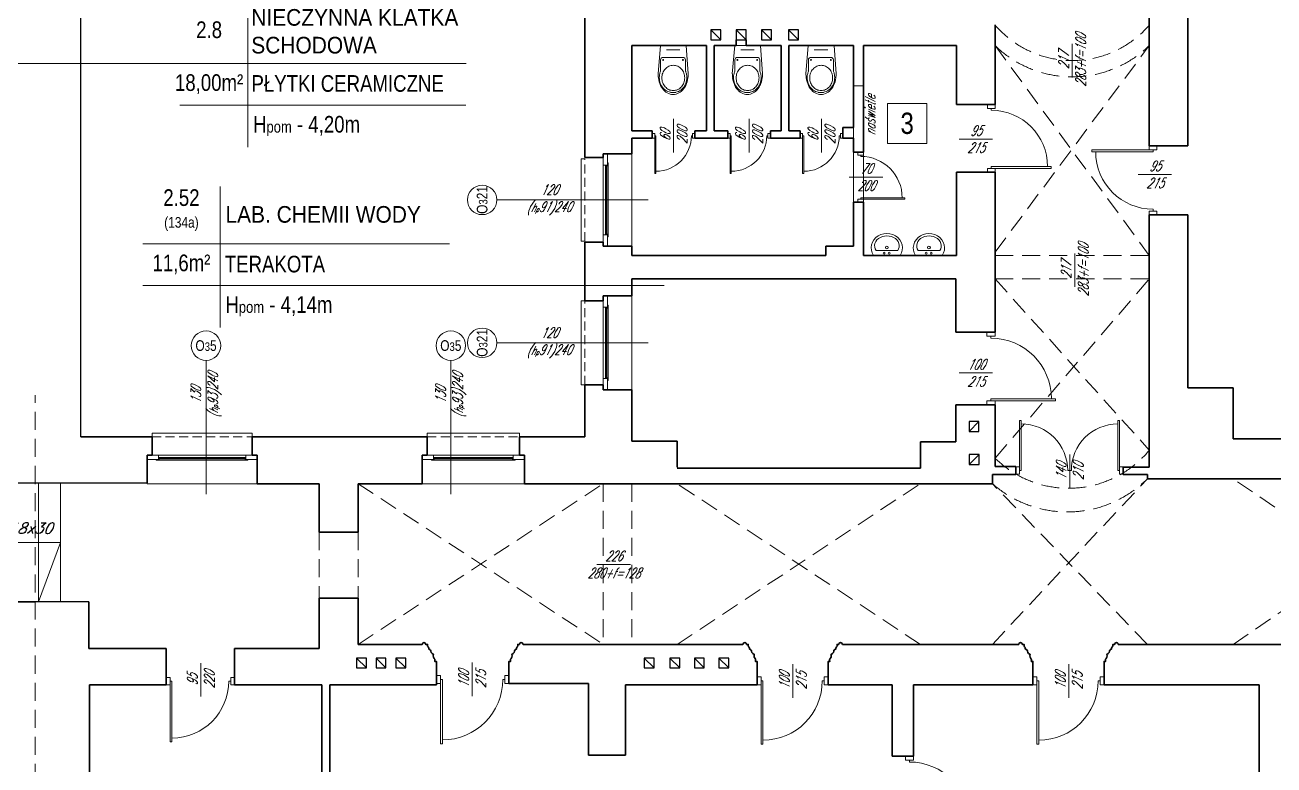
# Model space of a CAD drawing. Header units: millimetres. Extents: x -18485 to 40303, y -22087 to 35064.
# Drawn here: x 7601 to 9357, y 5703 to 6744 of the extents above; entities that cross this region are included whole.
import ezdxf

# ---------------------------------------------------------------- set-up
doc = ezdxf.new("R2010")
doc.units = ezdxf.units.MM
doc.linetypes.add('DASHED', pattern=[19.05, 12.7, -6.35])
doc.layers.get('0').update_dxf_attribs({"lineweight": 25})
for name, color, linetype, lineweight in [('01 parter - ściany', 2, 'Continuous', 25), ('01_ściany', 2, 'Continuous', 25), ('03-01_okna', 5, 'Continuous', 15), ('03-02_schody', 6, 'Continuous', 5), ('03_drzwi', 1, 'Continuous', 0), ('04-1_widok', 251, 'Continuous', 5), ('04-2_nad', 251, 'DASHED', 5), ('05-03_opis', 10, 'Continuous', 5), ('07_wyposażenie', 253, 'Continuous', 5), ('11 piętro I - ściany', 2, 'Continuous', 35), ('31 piętro III - ściany', 2, 'Continuous', 35)]:
    doc.layers.add(name, color=color, linetype=linetype, lineweight=lineweight)
doc.styles.add('ariel', font='arial.ttf', dxfattribs={"width": 0.8})
doc.styles.add('ariel_wym', font='simplex.shx', dxfattribs={"width": 0.65, "oblique": 25})

# ---------------------------------------------------------------- blocks, each defined once
blk = doc.blocks.new('ubi012_r')
for p, q in [((-2.3, 33.2), (0, 0)), ((0.9, 16.8), (0.9, 29.4)), ((33.1, 33.2), (30.3, 0)), ((30.2, 29.2), (30.2, 16.8)), ((30.3, 0), (0, 0)), ((27.1, 13.8), (3.9, 13.8)), ((15.4, 5.1), (7.5, 5.1)), ((15.4, 5.1), (23.3, 5.1))]:
    blk.add_line(p, q)
for centre in [(3.9, 16.8), (27.1, 16.8)]:
    blk.add_circle(centre, 0.506)
for centre, radius, start, end in [((27.5, 33.8), 29.8, 154.3733, 172.0149), ((18.1, 37.5), 18.8, 148.867, 169.8645), ((20.8, 37.1), 22.3, 133.1777, 154.6258), ((16.6, 38.4), 17, 126.5259, 148.9267), ((17.4, 38), 15.6, 148.867, 169.8645), ((16.1, 38.7), 14.2, 126.5259, 148.9267), ((16.2, 42), 15.5, 105.9445, 133.2542), ((15.6, 39.7), 15.4, 102.4946, 126.4967), ((15.3, 39.9), 12.8, 102.4946, 126.4967), ((15.4, 44.4), 13, 74.6148, 105.3852), ((15.5, 40.4), 14.7, 77.6333, 102.3667), ((15.2, 40.4), 12.2, 77.6333, 102.3667), ((15, 39.9), 12.8, 53.5033, 77.5054), ((15.3, 39.7), 15.4, 53.5033, 77.5054), ((14.6, 42), 15.5, 46.7458, 74.0555), ((14.2, 38.7), 14.2, 31.0733, 53.4741), ((14.3, 38.4), 17, 31.0733, 53.4741), ((10, 37.1), 22.3, 25.3742, 46.8223), ((13, 38), 15.6, 10.1355, 31.133), ((12.8, 37.5), 18.8, 10.1355, 31.133), ((3.2, 33.8), 29.8, 7.9851, 25.6267), ((30.8, 33.2), 33.1, 171.7845, 180.1077), ((18.8, 37.3), 19.5, 169.767, 190.233), ((15.6, 36.6), 16.2, 189.6364, 202.7205), ((-1.7, 29.4), 2.53, 0, 22.7205), ((18, 37.8), 16.2, 169.767, 190.233), ((17.4, 37.7), 15.6, 190.1355, 211.133), ((16.1, 37), 14.2, 211.0733, 233.4741), ((14.2, 37), 14.2, 306.5259, 328.9267), ((13, 37.7), 15.6, 328.867, 349.8645), ((12.4, 37.8), 16.2, 0, 10.233), ((12.4, 37.8), 16.2, 349.767, 0), ((32.7, 29.2), 2.53, 163.1585, 180), ((-13.9, 43.3), 46.1, 343.1585, 348.2524), ((12.1, 37.3), 19.5, 0, 10.233), ((12.1, 37.3), 19.5, 349.767, 0), ((-0.1, 33.2), 33.1, 0, 8.2155), ((3.9, 16.8), 3.03, 180, 270), ((15.3, 35.8), 12.8, 233.5033, 257.5054), ((15.2, 35.3), 12.2, 257.6333, 282.3667), ((15, 35.8), 12.8, 282.4946, 306.4967), ((27.1, 16.8), 3.03, 270, 0)]:
    blk.add_arc(centre, radius, start, end)
blk = doc.blocks.new('umywal04')
at = {"flags": 128}
for points in [[(0, 0), (-2.4, -4.4), (-3.7, -9.1), (-4.1, -13.9), (-3.5, -18.7), (-1.8, -23.4), (0.7, -27.6), (4.2, -31.3), (8.3, -34.4), (13, -36.6), (18.1, -38), (23.4, -38.5), (28.7, -38), (33.8, -36.6), (38.5, -34.4), (42.6, -31.3), (46.1, -27.6), (48.6, -23.4), (50.3, -18.7), (50.9, -13.9), (50.5, -9.1), (49.2, -4.4), (46.8, 0)], [(4.3, -8.4), (2.7, -11.4), (1.8, -14.6), (1.7, -17.9), (2.3, -21.2), (3.7, -24.3), (5.8, -27.2), (8.5, -29.6), (11.7, -31.6), (15.3, -33.1), (19.3, -34.1), (23.3, -34.4), (27.4, -34.1), (31.3, -33.1), (34.9, -31.6), (38.1, -29.6), (40.8, -27.2), (42.9, -24.3), (44.3, -21.2), (44.9, -17.9), (44.8, -14.6), (43.9, -11.4), (42.3, -8.4)]]:
    blk.add_lwpolyline(points, dxfattribs=at)
for points in [[(0, 0), (46.8, 0)], [(4.3, -8.4), (42.3, -8.4)]]:
    blk.add_lwpolyline(points)
for centre, radius in [((19.3, -4), 1.56), ((23.5, -13.9), 2.54), ((28.3, -4), 1.56)]:
    blk.add_circle(centre, radius)
blk = doc.blocks.new('*U1425')
for p, q in [((0, -0.025), (0, 0.025)), ((0, -0.675), (0, -0.7))]:
    blk.add_line(p, q)
for points in [[(0, 0.7), (0, 0.675), (-0.7, 0.675), (-0.7, 0.7), (-0.05, 0.7), (0.05, 0.7), (0.05, 0.75), (-0.05, 0.75), (-0.05, 0.7)], [(0, -0.7), (0, -0.675), (-0.7, -0.675), (-0.7, -0.7), (-0.05, -0.7), (0.05, -0.7), (0.05, -0.75), (-0.05, -0.75), (-0.05, -0.7)]]:
    blk.add_lwpolyline(points)
for centre, start, end in [((0, 0.675), 180, 270), ((0, -0.675), 90, 180)]:
    blk.add_arc(centre, 0.65, start, end)
blk = doc.blocks.new('*U1421')
blk.add_line((0, -0.375), (0, -0.4))
blk.add_lwpolyline([(0, 0.4), (0, 0.375), (-0.8, 0.375), (-0.8, 0.4), (-0.05, 0.4), (0.05, 0.4), (0.05, 0.45), (-0.05, 0.45), (-0.05, 0.4)])
at = {"ltscale": 0.8}
blk.add_lwpolyline([(-0.05, -0.4), (-0.05, -0.45), (0.05, -0.45), (0.05, -0.4)], close=True, dxfattribs=at)
blk.add_arc((0, 0.375), 0.75, 180, 270)
blk = doc.blocks.new('*U1422')
blk.add_line((0, 0.375), (0, 0.4))
at = {"ltscale": 0.8}
blk.add_lwpolyline([(0.05, 0.4), (0.05, 0.45), (-0.05, 0.45), (-0.05, 0.4)], close=True, dxfattribs=at)
blk.add_lwpolyline([(0, -0.4), (0, -0.375), (0.8, -0.375), (0.8, -0.4), (0.05, -0.4), (-0.05, -0.4), (-0.05, -0.45), (0.05, -0.45), (0.05, -0.4)])
blk.add_arc((0, -0.375), 0.75, 0, 90)

msp = doc.modelspace()

# ---------------------------------------------------------------- linework, layer by layer
at = {"layer": '01 parter - ściany'}
for p, q in [((7679.1, 6165), (7679.1, 7267)), ((7576.9, 6100), (7772.4, 6100)), ((7690.4, 5933), (7508.2, 5933)), ((7563.9, 5933), (7614.9, 5933))]:
    msp.add_line(p, q, dxfattribs=at)
at = {"layer": '01_ściany'}
for p, q in [((8579.5, 6723.2), (8565.5, 6737.2)), ((8615.2, 6723.2), (8601.2, 6737.2)), ((8650.5, 6723.2), (8636.5, 6737.2)), ((8688.5, 6723.2), (8674.5, 6737.2)), ((8081.1, 5839.8), (8067.1, 5853.8)), ((8108.5, 5839.8), (8094.5, 5853.8)), ((8136.2, 5839.8), (8122.2, 5853.8)), ((8485.5, 5839.8), (8471.5, 5853.8)), ((8521.6, 5839.8), (8507.6, 5853.8)), ((8556.2, 5839.8), (8542.2, 5853.8)), ((8590.5, 5839.8), (8576.5, 5853.8))]:
    msp.add_line(p, q, dxfattribs=at)
for points in [[(8579.5, 6737.2), (8565.5, 6737.2), (8565.5, 6723.2), (8579.5, 6723.2)], [(8615.2, 6737.2), (8601.2, 6737.2), (8601.2, 6723.2), (8615.2, 6723.2)], [(8650.5, 6737.2), (8636.5, 6737.2), (8636.5, 6723.2), (8650.5, 6723.2)], [(8688.5, 6737.2), (8674.5, 6737.2), (8674.5, 6723.2), (8688.5, 6723.2)], [(8942.5, 6186.2), (8928.5, 6186.2), (8928.5, 6172.2), (8942.5, 6172.2)], [(8942.6, 6140), (8928.6, 6140), (8928.6, 6126), (8942.6, 6126)], [(8081.1, 5853.8), (8067.1, 5853.8), (8067.1, 5839.8), (8081.1, 5839.8)], [(8108.5, 5853.8), (8094.5, 5853.8), (8094.5, 5839.8), (8108.5, 5839.8)], [(8136.2, 5853.8), (8122.2, 5853.8), (8122.2, 5839.8), (8136.2, 5839.8)], [(8485.5, 5853.8), (8471.5, 5853.8), (8471.5, 5839.8), (8485.5, 5839.8)], [(8521.6, 5853.8), (8507.6, 5853.8), (8507.6, 5839.8), (8521.6, 5839.8)], [(8556.2, 5853.8), (8542.2, 5853.8), (8542.2, 5839.8), (8556.2, 5839.8)], [(8590.5, 5853.8), (8576.5, 5853.8), (8576.5, 5839.8), (8590.5, 5839.8)]]:
    msp.add_lwpolyline(points, close=True, dxfattribs=at)
at = {"layer": '03-01_okna', "linetype": 'Continuous', "lineweight": 0}
for p, q in [((8780.1, 6658.6), (8766.1, 6658.6)), ((8766.1, 6495), (8766.1, 6658.6)), ((8780.1, 6495), (8780.1, 6658.6)), ((8388.1, 6556), (8383.1, 6556)), ((8383.1, 6440), (8383.1, 6556)), ((8414.1, 6547), (8414.1, 6449)), ((8417.1, 6449), (8417.1, 6547)), ((8421.1, 6546), (8417.1, 6546)), ((8418.6, 6450), (8418.6, 6546)), ((8419.1, 6450), (8419.1, 6546)), ((8766.1, 6495), (8780.1, 6495)), ((8421.1, 6450), (8417.1, 6450)), ((8388.1, 6440), (8383.1, 6440)), ((8388.1, 6356), (8383.1, 6356)), ((8383.1, 6238), (8383.1, 6356)), ((8414.1, 6347), (8414.1, 6247)), ((8417.1, 6247), (8417.1, 6347)), ((8421.1, 6346), (8417.1, 6346)), ((8418.6, 6248), (8418.6, 6346)), ((8419.1, 6248), (8419.1, 6346)), ((8388.1, 6238), (8383.1, 6238)), ((8421.1, 6248), (8417.1, 6248)), ((7779.4, 6165), (7779.4, 6170)), ((7779.4, 6170), (7920.4, 6170)), ((7920.4, 6165), (7920.4, 6170)), ((8166.4, 6165), (8166.4, 6170)), ((8166.4, 6170), (8296.4, 6170)), ((8296.4, 6165), (8296.4, 6170)), ((7911.4, 6139), (7788.4, 6139)), ((7788.4, 6136), (7911.4, 6136)), ((7789.4, 6132), (7789.4, 6136)), ((7789.4, 6134.5), (7910.4, 6134.5)), ((7789.4, 6134), (7910.4, 6134)), ((7910.4, 6132), (7910.4, 6136)), ((8287.4, 6139), (8175.4, 6139)), ((8175.4, 6136), (8287.4, 6136)), ((8176.4, 6132), (8176.4, 6136)), ((8176.4, 6134.5), (8286.4, 6134.5)), ((8176.4, 6134), (8286.4, 6134)), ((8286.4, 6132), (8286.4, 6136))]:
    msp.add_line(p, q, dxfattribs=at)
at = {"layer": '03-01_okna', "linetype": 'DASHED'}
for p, q in [((8388.1, 6440), (8388.1, 6556)), ((8388.1, 6238), (8388.1, 6356)), ((7779.4, 6165), (7920.4, 6165)), ((8166.4, 6165), (8296.4, 6165))]:
    msp.add_line(p, q, dxfattribs=at)
at = {"layer": '03-01_okna', "linetype": 'Continuous', "lineweight": 0}
for points in [[(8420.1, 6563), (8420.1, 6547), (8414.1, 6547), (8414.1, 6563)], [(8420.1, 6449), (8420.1, 6433), (8414.1, 6433), (8414.1, 6449)], [(8420.1, 6363), (8420.1, 6347), (8414.1, 6347), (8414.1, 6363)], [(8420.1, 6247), (8420.1, 6231), (8414.1, 6231), (8414.1, 6247)], [(7788.4, 6133), (7772.4, 6133), (7772.4, 6139), (7788.4, 6139)], [(7927.4, 6133), (7911.4, 6133), (7911.4, 6139), (7927.4, 6139)], [(8175.4, 6133), (8159.4, 6133), (8159.4, 6139), (8175.4, 6139)], [(8303.4, 6133), (8287.4, 6133), (8287.4, 6139), (8303.4, 6139)]]:
    msp.add_lwpolyline(points, close=True, dxfattribs=at)
for points in [[(8420.1, 6446), (8421.1, 6446), (8421.1, 6550), (8420.1, 6550)], [(8420.1, 6244), (8421.1, 6244), (8421.1, 6350), (8420.1, 6350)], [(7785.4, 6133), (7785.4, 6132), (7914.4, 6132), (7914.4, 6133)], [(8172.4, 6133), (8172.4, 6132), (8290.4, 6132), (8290.4, 6133)]]:
    msp.add_lwpolyline(points, dxfattribs=at)
at = {"layer": '03-02_schody'}
for p, q in [((7576.9, 6100), (7650.9, 6100)), ((7619.9, 6100), (7619.9, 5933)), ((7650.9, 6100), (7650.9, 5933)), ((7650.9, 6016.5), (7526.9, 6016.5)), ((7650.9, 6016.5), (7619.9, 5933))]:
    msp.add_line(p, q, dxfattribs=at)
at = {"layer": '04-1_widok'}
for p, q in [((8454.1, 6563), (8454.1, 6433)), ((8454.1, 6363), (8454.1, 6231)), ((7772.4, 6099), (7772.4, 6100)), ((7927.4, 6099), (7772.4, 6099)), ((8303.4, 6099), (8159.4, 6099))]:
    msp.add_line(p, q, dxfattribs=at)
at = {"layer": '04-2_nad', "ltscale": 2}
for p, q in [((8965.1, 6424.5), (9182.1, 6715)), ((8965.1, 6715), (9182.1, 6420)), ((8965.1, 6420), (9182.1, 6420)), ((8965.1, 6387), (9182.1, 6387)), ((8965.1, 6387), (9182.1, 6146)), ((8965.1, 6135), (9182.1, 6387)), ((8069.4, 6099), (8414.1, 5873)), ((8069.4, 5873), (8414.1, 6099)), ((8414.1, 6099), (8414.1, 5873)), ((8454.1, 6099), (8454.1, 5873)), ((8518.1, 5873), (8860.1, 6099)), ((8860.1, 5873), (8518.1, 6099)), ((8961.4, 5873), (9179.5, 6105.9)), ((9179.5, 5873), (8961.4, 6099)), ((9300.1, 5873), (9642.1, 6105.9)), ((9642.1, 5873), (9300.1, 6105.9)), ((8014.4, 6031), (8014.4, 5938)), ((8069.4, 6031), (8069.4, 5938))]:
    msp.add_line(p, q, dxfattribs=at)
for centre, radius, start, end in [((9073.6, 6836.7), 142.7, 220.5167, 319.4833), ((9073.6, 6826.9), 155.8, 225.8713, 314.1287), ((9068.5, 6239.7), 147.2, 225.3443, 320.4976), ((9066.7, 6218.4), 159.2, 228.5612, 315.0584)]:
    msp.add_arc(centre, radius, start, end, dxfattribs=at)
at = {"layer": '05-03_opis'}
for p, q in [((7914.2, 6790.8), (7914.2, 6572.4)), ((7256.7, 6689.7), (8221.2, 6689.7)), ((7818.7, 6631.3), (8220.8, 6631.3)), ((7875.3, 6516.8), (7875.3, 6318.4)), ((7766.3, 6436.2), (8198, 6436.2)), ((7766.3, 6377.8), (8499.8, 6377.8))]:
    msp.add_line(p, q, dxfattribs=at)
at = {"layer": '05-03_opis', "lineweight": 0}
for p, q in [((9073.6, 6717.6), (9073.6, 6670.4)), ((8513.1, 6611.9), (8513.1, 6564.7)), ((8619.1, 6611.9), (8619.1, 6564.7)), ((8721.1, 6611.9), (8721.1, 6564.7)), ((8961.7, 6583.5), (8914.5, 6583.5)), ((8807.3, 6530.2), (8760.1, 6530.2)), ((9213.5, 6533.8), (9166.3, 6533.8)), ((8477.1, 6498), (8264.5, 6498)), ((9077.2, 6422.8), (9077.2, 6375.6)), ((8477.1, 6297), (8264.5, 6297)), ((7855.4, 6084.4), (7855.4, 6272.4)), ((8199.7, 6084.4), (8199.7, 6272.4)), ((8961.7, 6254.7), (8914.5, 6254.7)), ((9070.1, 6139.8), (9070.1, 6092.6)), ((8452.2, 5985.3), (8405, 5985.3)), ((7848, 5846.7), (7848, 5799.5)), ((8229.9, 5847.3), (8229.9, 5800.1)), ((8680.8, 5845.1), (8680.8, 5798)), ((9068.8, 5845.2), (9068.8, 5798))]:
    msp.add_line(p, q, dxfattribs=at)
at = {"layer": '05-03_opis', "linetype": 'DASHED', "ltscale": 2}
msp.add_line((7615.1, 5146), (7615.1, 6223.6), dxfattribs=at)
at = {"layer": '05-03_opis'}
msp.add_lwpolyline([(8813.9, 6633.8), (8869.2, 6633.8), (8869.2, 6577.3), (8813.9, 6577.3)], close=True, dxfattribs=at)
at = {"layer": '05-03_opis', "lineweight": 0}
for centre in [(8243.8, 6498), (7855.4, 6293.1), (8199.7, 6293.1), (8243.8, 6297)]:
    msp.add_circle(centre, 20.7, dxfattribs=at)
at = {"layer": '11 piętro I - ściany'}
for p, q in [((9182.1, 7054.9), (9182.1, 6573.9)), ((9236.1, 6985.9), (9236.1, 6573.9)), ((8388.1, 6557.5), (8388.1, 6774.7)), ((8965.1, 6632), (8965.1, 6744)), ((8559.1, 6715), (8454.1, 6715)), ((8454.1, 6715), (8454.1, 6595)), ((8559.1, 6595), (8559.1, 6715)), ((8570.1, 6595), (8570.1, 6715)), ((8601.2, 6715), (8570.1, 6715)), ((8601.2, 6723.2), (8601.2, 6715)), ((8615.2, 6723.2), (8615.2, 6715)), ((8664.1, 6715), (8615.2, 6715)), ((8664.1, 6595), (8664.1, 6715)), ((8766.1, 6715), (8675.1, 6715)), ((8675.1, 6595), (8675.1, 6715)), ((8766.1, 6600), (8766.1, 6715)), ((8911.1, 6715), (8780.1, 6715)), ((8780.1, 6715), (8780.1, 6565)), ((8911.1, 6632), (8911.1, 6715)), ((8911.1, 6632), (8965.1, 6632)), ((8483.1, 6595), (8454.1, 6595)), ((8483.1, 6595), (8483.1, 6585)), ((8559.1, 6595), (8543.1, 6595)), ((8543.1, 6595), (8543.1, 6585)), ((8589.1, 6595), (8570.1, 6595)), ((8589.1, 6585), (8589.1, 6595)), ((8649.1, 6585), (8649.1, 6595)), ((8664.1, 6595), (8649.1, 6595)), ((8691.1, 6595), (8675.1, 6595)), ((8691.1, 6585), (8691.1, 6595)), ((8751.1, 6585), (8751.1, 6600)), ((8751.1, 6600), (8766.1, 6600)), ((8483.1, 6585), (8454.1, 6585)), ((8454.1, 6585), (8454.1, 6563)), ((8589.1, 6585), (8543.1, 6585)), ((8691.1, 6585), (8649.1, 6585)), ((8691.1, 6585), (8649.1, 6585)), ((8766.1, 6585), (8751.1, 6585)), ((8766.1, 6565), (8766.1, 6585)), ((9236.1, 6573.9), (9182.1, 6573.9)), ((8414.1, 6557.5), (8388.1, 6557.5)), ((8454.1, 6563), (8414.1, 6563)), ((8414.1, 6557.5), (8414.1, 6563)), ((8780.1, 6565), (8766.1, 6565)), ((8911.1, 6420), (8911.1, 6537)), ((8911.1, 6537), (8965.1, 6537)), ((8965.1, 6537), (8965.1, 6312)), ((8780.1, 6495), (8766.1, 6495)), ((8766.1, 6495), (8766.1, 6433)), ((8780.1, 6495), (8780.1, 6420)), ((9182.1, 6476.9), (9182.1, 6122)), ((9236.1, 6476.9), (9182.1, 6476.9)), ((9236.1, 6476.9), (9236.1, 6233.9)), ((8414.1, 6438.5), (8388.1, 6438.5)), ((8388.1, 6438.5), (8388.1, 6356)), ((8414.1, 6438.5), (8414.1, 6433)), ((8454.1, 6433), (8414.1, 6433)), ((8454.1, 6420), (8454.1, 6433)), ((8766.1, 6433), (8727.1, 6433)), ((8727.1, 6433), (8727.1, 6420)), ((8727.1, 6420), (8454.1, 6420)), ((8911.1, 6420), (8780.1, 6420)), ((8910.1, 6387), (8454.1, 6387)), ((8454.1, 6387), (8454.1, 6363)), ((8910.1, 6312), (8910.1, 6387)), ((8454.1, 6363), (8414.1, 6363)), ((8414.1, 6363), (8414.1, 6356)), ((8414.1, 6356), (8388.1, 6356)), ((8910.1, 6312), (8965.1, 6312)), ((8388.1, 6238), (8414.1, 6238)), ((8388.1, 6238), (8388.1, 6165)), ((8414.1, 6238), (8414.1, 6231)), ((8454.1, 6231), (8414.1, 6231)), ((8454.1, 6231), (8454.1, 6159)), ((9236.1, 6233.9), (9300.1, 6233.9)), ((9300.1, 6233.9), (9300.1, 6161.9)), ((8910.1, 6210), (8965.1, 6210)), ((8910.1, 6210), (8910.1, 6165)), ((8910.1, 6210), (8910.1, 6158)), ((8965.1, 6210), (8965.1, 6130)), ((8965.1, 6123), (8965.1, 6210)), ((7779.4, 6165), (7679.1, 6165)), ((7779.4, 6139), (7779.4, 6165)), ((7920.4, 6165), (7920.4, 6139)), ((8166.4, 6165), (7920.4, 6165)), ((8166.4, 6139), (8166.4, 6165)), ((8296.4, 6165), (8296.4, 6139)), ((8296.4, 6165), (8388.1, 6165)), ((8454.1, 6159), (8518.1, 6159)), ((8518.1, 6159), (8518.1, 6122)), ((8910.1, 6158), (8860.1, 6158)), ((8860.1, 6158), (8860.1, 6121)), ((9300.1, 6161.9), (9732.1, 6161.9)), ((7772.4, 6100), (7772.4, 6139)), ((7772.4, 6139), (7779.4, 6139)), ((7920.4, 6139), (7927.4, 6139)), ((7927.4, 6139), (7927.4, 6099)), ((8159.4, 6099), (8159.4, 6139)), ((8159.4, 6139), (8166.4, 6139)), ((8296.4, 6139), (8303.4, 6139)), ((8303.4, 6139), (8303.4, 6099)), ((8860.1, 6121), (8518.1, 6121)), ((8965.1, 6123), (8994.4, 6123)), ((8994.4, 6112), (8994.4, 6123)), ((9182.1, 6122), (9145.4, 6122)), ((9145.4, 6122), (9145.4, 6112)), ((8014.4, 6099), (7927.4, 6099)), ((8014.4, 6099), (7927.4, 6099)), ((8014.4, 6099), (8014.4, 6031)), ((8069.4, 6031), (8069.4, 6099)), ((8069.4, 6099), (8159.4, 6099)), ((8303.4, 6099), (8961.4, 6099)), ((8961.4, 6099), (8961.4, 6112)), ((8961.4, 6112), (8994.4, 6112)), ((9145.4, 6112), (9179.4, 6112)), ((9179.4, 6105.9), (9179.4, 6112)), ((9179.4, 6105.9), (9801.1, 6105.9)), ((8014.4, 6031), (8069.4, 6031)), ((8014.4, 5867), (8014.4, 5938)), ((8014.4, 5938), (8069.4, 5938)), ((8069.4, 5938), (8069.4, 5873)), ((7690.4, 5933), (7690.4, 5867)), ((8069.4, 5873), (8159.4, 5873)), ((8610.5, 5873), (8301.4, 5873)), ((8998.4, 5873), (8750.5, 5873)), ((9138.4, 5873), (9383.4, 5873)), ((7690.4, 5867), (7799.4, 5867)), ((7799.4, 5867), (7799.4, 5816)), ((7895.4, 5867), (8014.4, 5867)), ((7895.4, 5867), (7895.4, 5816)), ((7691.4, 5816), (7691.4, 5306)), ((7691.4, 5816), (7799.4, 5816)), ((7895.4, 5816), (8018.4, 5816)), ((8018.4, 5816), (8018.4, 5306)), ((8029.4, 5306), (8029.4, 5816)), ((8029.4, 5816), (8179.4, 5816)), ((8281.4, 5818), (8393.4, 5818)), ((8393.4, 5818), (8393.4, 5717)), ((8445.4, 5717), (8445.4, 5816)), ((8445.4, 5816), (8630.4, 5816)), ((8730.4, 5816), (8820.4, 5816)), ((8820.4, 5816), (8820.4, 5716)), ((8850.4, 5716), (8850.4, 5816)), ((8850.4, 5816), (9018.4, 5816)), ((9336.4, 5816), (9118.4, 5816)), ((9336.4, 5281), (9336.4, 5816)), ((8393.4, 5717), (8445.4, 5717)), ((8820.4, 5716), (8850.4, 5716))]:
    msp.add_line(p, q, dxfattribs=at)
at = {"layer": '31 piętro III - ściany'}
for p, q in [((8942.5, 6186.2), (8928.5, 6172.2)), ((8942.6, 6140), (8928.6, 6126))]:
    msp.add_line(p, q, dxfattribs=at)
for points in [[(8179.4, 5816), (8179.4, 5849.1), (8177, 5849.1), (8177.3, 5850.5), (8177.3, 5851.4), (8177.1, 5852.1), (8176.4, 5853.3), (8175.4, 5854.8), (8175, 5856.7), (8175.3, 5859), (8173.3, 5860.2), (8172.2, 5861.7), (8171.6, 5863.4), (8171.2, 5864.7), (8170.8, 5865.4), (8170, 5865.9), (8168.8, 5866.5, 0.223712), (8167, 5870.4), (8167, 5873), (8164.5, 5873, 1), (8159.4, 5873)], [(8281.4, 5818), (8281.4, 5849.1), (8283.8, 5849.1), (8283.4, 5850.5), (8283.4, 5851.4), (8283.6, 5852.1), (8284.4, 5853.3), (8285.4, 5854.8), (8285.8, 5856.7), (8285.5, 5859), (8287.4, 5860.2), (8288.6, 5861.7), (8289.1, 5863.4), (8289.6, 5864.7), (8290, 5865.4), (8290.7, 5865.9), (8292, 5866.5, -0.223712), (8293.8, 5870.4), (8293.8, 5873), (8296.2, 5873, -1), (8301.4, 5873)], [(8630.5, 5816), (8630.5, 5849.1), (8628.1, 5849.1), (8628.4, 5850.5), (8628.4, 5851.4), (8628.2, 5852.1), (8627.5, 5853.3), (8626.5, 5854.8), (8626.1, 5856.7), (8626.4, 5859), (8624.4, 5860.2), (8623.2, 5861.7), (8622.7, 5863.4), (8622.3, 5864.7), (8621.8, 5865.4), (8621.1, 5865.9), (8619.9, 5866.5, 0.223712), (8618.1, 5870.4), (8618.1, 5873), (8615.6, 5873, 1), (8610.5, 5873)], [(8730.5, 5816), (8730.5, 5849.1), (8732.8, 5849.1), (8732.5, 5850.5), (8732.5, 5851.4), (8732.7, 5852.1), (8733.4, 5853.3), (8734.5, 5854.8), (8734.8, 5856.7), (8734.5, 5859), (8736.5, 5860.2), (8737.7, 5861.7), (8738.2, 5863.4), (8738.6, 5864.7), (8739.1, 5865.4), (8739.8, 5865.9), (8741, 5866.5, -0.223712), (8742.9, 5870.4), (8742.9, 5873), (8745.3, 5873, -1), (8750.5, 5873)], [(9018.4, 5816), (9018.4, 5849.1), (9016, 5849.1), (9016.3, 5850.5), (9016.3, 5851.4), (9016.1, 5852.1), (9015.4, 5853.3), (9014.4, 5854.8), (9014, 5856.7), (9014.3, 5859), (9012.3, 5860.2), (9011.2, 5861.7), (9010.6, 5863.4), (9010.2, 5864.7), (9009.8, 5865.4), (9009, 5865.9), (9007.8, 5866.5, 0.223712), (9006, 5870.4), (9006, 5873), (9003.5, 5873, 1), (8998.4, 5873)], [(9118.4, 5816), (9118.4, 5849.1), (9120.7, 5849.1), (9120.4, 5850.5), (9120.4, 5851.4), (9120.6, 5852.1), (9121.4, 5853.3), (9122.4, 5854.8), (9122.8, 5856.7), (9122.5, 5859), (9124.4, 5860.2), (9125.6, 5861.7), (9126.1, 5863.4), (9126.5, 5864.7), (9127, 5865.4), (9127.7, 5865.9), (9128.9, 5866.5, -0.223712), (9130.8, 5870.4), (9130.8, 5873), (9133.2, 5873, -1), (9138.4, 5873)]]:
    msp.add_lwpolyline(points, format="xyb", dxfattribs=at)

# ---------------------------------------------------------------- block references
at = {"layer": '03_drzwi'}
for name, p, xscale, yscale, zscale, rotation in [('*U1421', (8959.8, 6584.5), 105.5555555555238, 105.5555555555238, 105.5555555555238, 180), ('*U1421', (8513.1, 6588.3), 66.66666666664969, 66.66666666664969, 66.66666666664969, 90), ('*U1421', (8619.1, 6588.3), 66.66666666664969, 66.66666666664969, 66.66666666664969, 90), ('*U1421', (8721.1, 6588.3), 66.66666666664969, 66.66666666664969, 66.66666666664969, 90), ('*U1422', (9187.5, 6525.4), 107.7777777777501, 107.7777777777501, 107.7777777777488, 180), ('*U1421', (8776.2, 6530), 77.77777777775555, 77.77777777775555, 77.77777777775555, 180), ('*U1421', (8959.4, 6261), 113.3333333332994, 113.3333333332994, 113.3333333332994, 180), ('*U1425', (9069.9, 6117.5), 100.6672185415218, 100.6672185415218, 100.6672185415218, 270), ('*U1421', (7847.4, 5821.3), 106.666666666637, 106.666666666637, 106.666666666637, 90), ('*U1421', (8230.4, 5823.7), 113.3551177320305, 113.3551177320305, 113.3551177320305, 90), ('*U1421', (8680.4, 5821.6), 111.1180932021907, 111.1180932021907, 111.1180932021907, 90), ('*U1421', (9068.4, 5821.6), 111.1180932021907, 111.1180932021907, 111.1180932021907, 90), ('*U1421', (8844.8, 5665.5), 112.2222222221917, 112.2222222221917, 112.2222222221917, 180)]:
    msp.add_blockref(name, p, dxfattribs=dict(at, xscale=xscale, yscale=yscale, zscale=zscale, rotation=rotation))
at = {"layer": '07_wyposażenie', "ltscale": 2, "rotation": 180}
for name, p, xscale, yscale, zscale in [('ubi012_r', (8530.8, 6715), 1.200000000000728, 1.200000000000728, 1.200000000000728), ('ubi012_r', (8635.3, 6715), 1.200000000000728, 1.200000000000728, 1.200000000000728), ('ubi012_r', (8738.8, 6715), 1.200000000000728, 1.200000000000728, 1.200000000000728), ('umywal04', (8831.7, 6420), 0.7999999999992724, 0.7999999999992724, 0.7999999999992724), ('umywal04', (8890.9, 6420), 0.7999999999992724, 0.7999999999992724, 0.7999999999992724)]:
    msp.add_blockref(name, p, dxfattribs=dict(at, xscale=xscale, yscale=yscale, zscale=zscale))

# ---------------------------------------------------------------- texts
at = {"layer": '05-03_opis', "style": 'ariel'}
for s, insert, char_height, width, attachment_point in [('\\W0.9;{\\fArial|b0|i0|c238|p34;NIECZYNNA KLATKA\\PSCHODOWA}', (7919, 6735), 23.423, 356.637, 4), ('{\\fArial|b0|i0|c238|p34;2.8}', (7859.7, 6737.2), 23.423, 108.913, 5), ('{\\fArial|b0|i0|c238|p34;18,00m²}', (7859.7, 6660.8), 23.423, 108.913, 5), ('{\\fArial|b0|i0|c238|p34;PŁYTKI CERAMICZNE}', (7919.3, 6661.6), 23.423, 322.789, 4), ('{\\fArial|b0|i0|c238|p34; H\\H0.7x;pom\\H1.429x; - 4,20m}', (7914.2, 6601.9), 23.423, 322.789, 4), ('{\\fArial|b0|i0|c238|p34;3}', (8841.5, 6605.6), 30, 55.359, 5), ('{\\fArial|b0|i0|c238|p34;2.52\\P\\H0.6404x;(134a)}', (7820.8, 6483.7), 23.423, 108.913, 5), ('\\W0.9;{\\fArial|b0|i0|c238|p34;LAB. CHEMII WODY}', (7882.7, 6477.5), 23.423, 356.637, 4), ('{\\fArial|b0|i0|c238|p34;11,6m²}', (7820.8, 6407.3), 23.423, 108.913, 5), ('{\\fArial|b0|i0|c238|p34;TERAKOTA}', (7881.8, 6407.6), 23.423, 322.789, 4), ('{\\fArial|b0|i0|c238|p34; H\\H0.7x;pom\\H1.429x; - 4,14m}', (7875.3, 6348.4), 23.423, 322.789, 4)]:
    msp.add_mtext(s, dxfattribs=dict(at, insert=insert, char_height=char_height, width=width, attachment_point=attachment_point))
at = {"layer": '05-03_opis', "lineweight": 0, "attachment_point": 5, "rotation": 90}
for s, insert, char_height, width, style in [('217\\P283+f=100', (9073.6, 6694.2), 14.4, 68.936, 'ariel_wym'), ('naświetle', (8789.5, 6617.1), 14.4, 62.661, 'ariel_wym'), ('60\\P200', (8513.1, 6588.5), 14.4, 68.936, 'ariel_wym'), ('60\\P200', (8619.1, 6588.5), 14.4, 68.936, 'ariel_wym'), ('60\\P200', (8721.1, 6588.5), 14.4, 68.936, 'ariel_wym'), ('O{\\H0.8x;3}21', (8243.8, 6498), 15, 75.194, 'ariel'), ('217\\P283+f=100', (9077.2, 6399.4), 14.4, 68.936, 'ariel_wym'), ('O{\\H0.8x;3}21', (8243.8, 6297), 15, 75.194, 'ariel'), ('130\\P({\\H0.8333x;h\\H0.6x;p}93)240', (7855.4, 6223.5), 14.4, 62.661, 'ariel_wym'), ('130\\P({\\H0.8333x;h\\H0.6x;p}93)240', (8199.7, 6223.5), 14.4, 62.661, 'ariel_wym'), ('140\\P210', (9070.1, 6116.4), 14.4, 68.936, 'ariel_wym'), ('95\\P220', (7848, 5823.3), 14.4, 68.936, 'ariel_wym'), ('100\\P215', (8229.9, 5823.9), 14.4, 68.936, 'ariel_wym'), ('100\\P215', (8680.8, 5821.8), 14.4, 68.936, 'ariel_wym'), ('100\\P215', (9068.8, 5821.8), 14.4, 68.936, 'ariel_wym')]:
    msp.add_mtext(s, dxfattribs=dict(at, insert=insert, char_height=char_height, width=width, style=style))
at = {"layer": '05-03_opis', "lineweight": 0, "attachment_point": 5}
for s, insert, char_height, width, style in [('95\\P215', (8938.3, 6583.5), 14.4, 68.936, 'ariel_wym'), ('95\\P215', (9190.1, 6533.8), 14.4, 68.936, 'ariel_wym'), ('70\\P200', (8783.9, 6530.2), 14.4, 68.936, 'ariel_wym'), ('120\\P({\\H0.8333x;h\\H0.6x;p}91)240', (8338, 6498), 14.4, 62.661, 'ariel_wym'), ('120\\P({\\H0.8333x;h\\H0.6x;p}91)240', (8338, 6297), 14.4, 62.661, 'ariel_wym'), ('O{\\H0.8x;3}5', (7855.4, 6293.1), 15, 75.194, 'ariel'), ('O{\\H0.8x;3}5', (8199.7, 6293.1), 15, 75.194, 'ariel'), ('100\\P215', (8938.3, 6254.7), 14.4, 68.936, 'ariel_wym'), ('{\\W1;5x18x30}', (7595.8, 6036.3), 15, 55, 'ariel_wym'), ('226\\P280+f=128', (8428.8, 5985.3), 14.4, 68.936, 'ariel_wym')]:
    msp.add_mtext(s, dxfattribs=dict(at, insert=insert, char_height=char_height, width=width, style=style))

doc.saveas('drawing.dxf')
